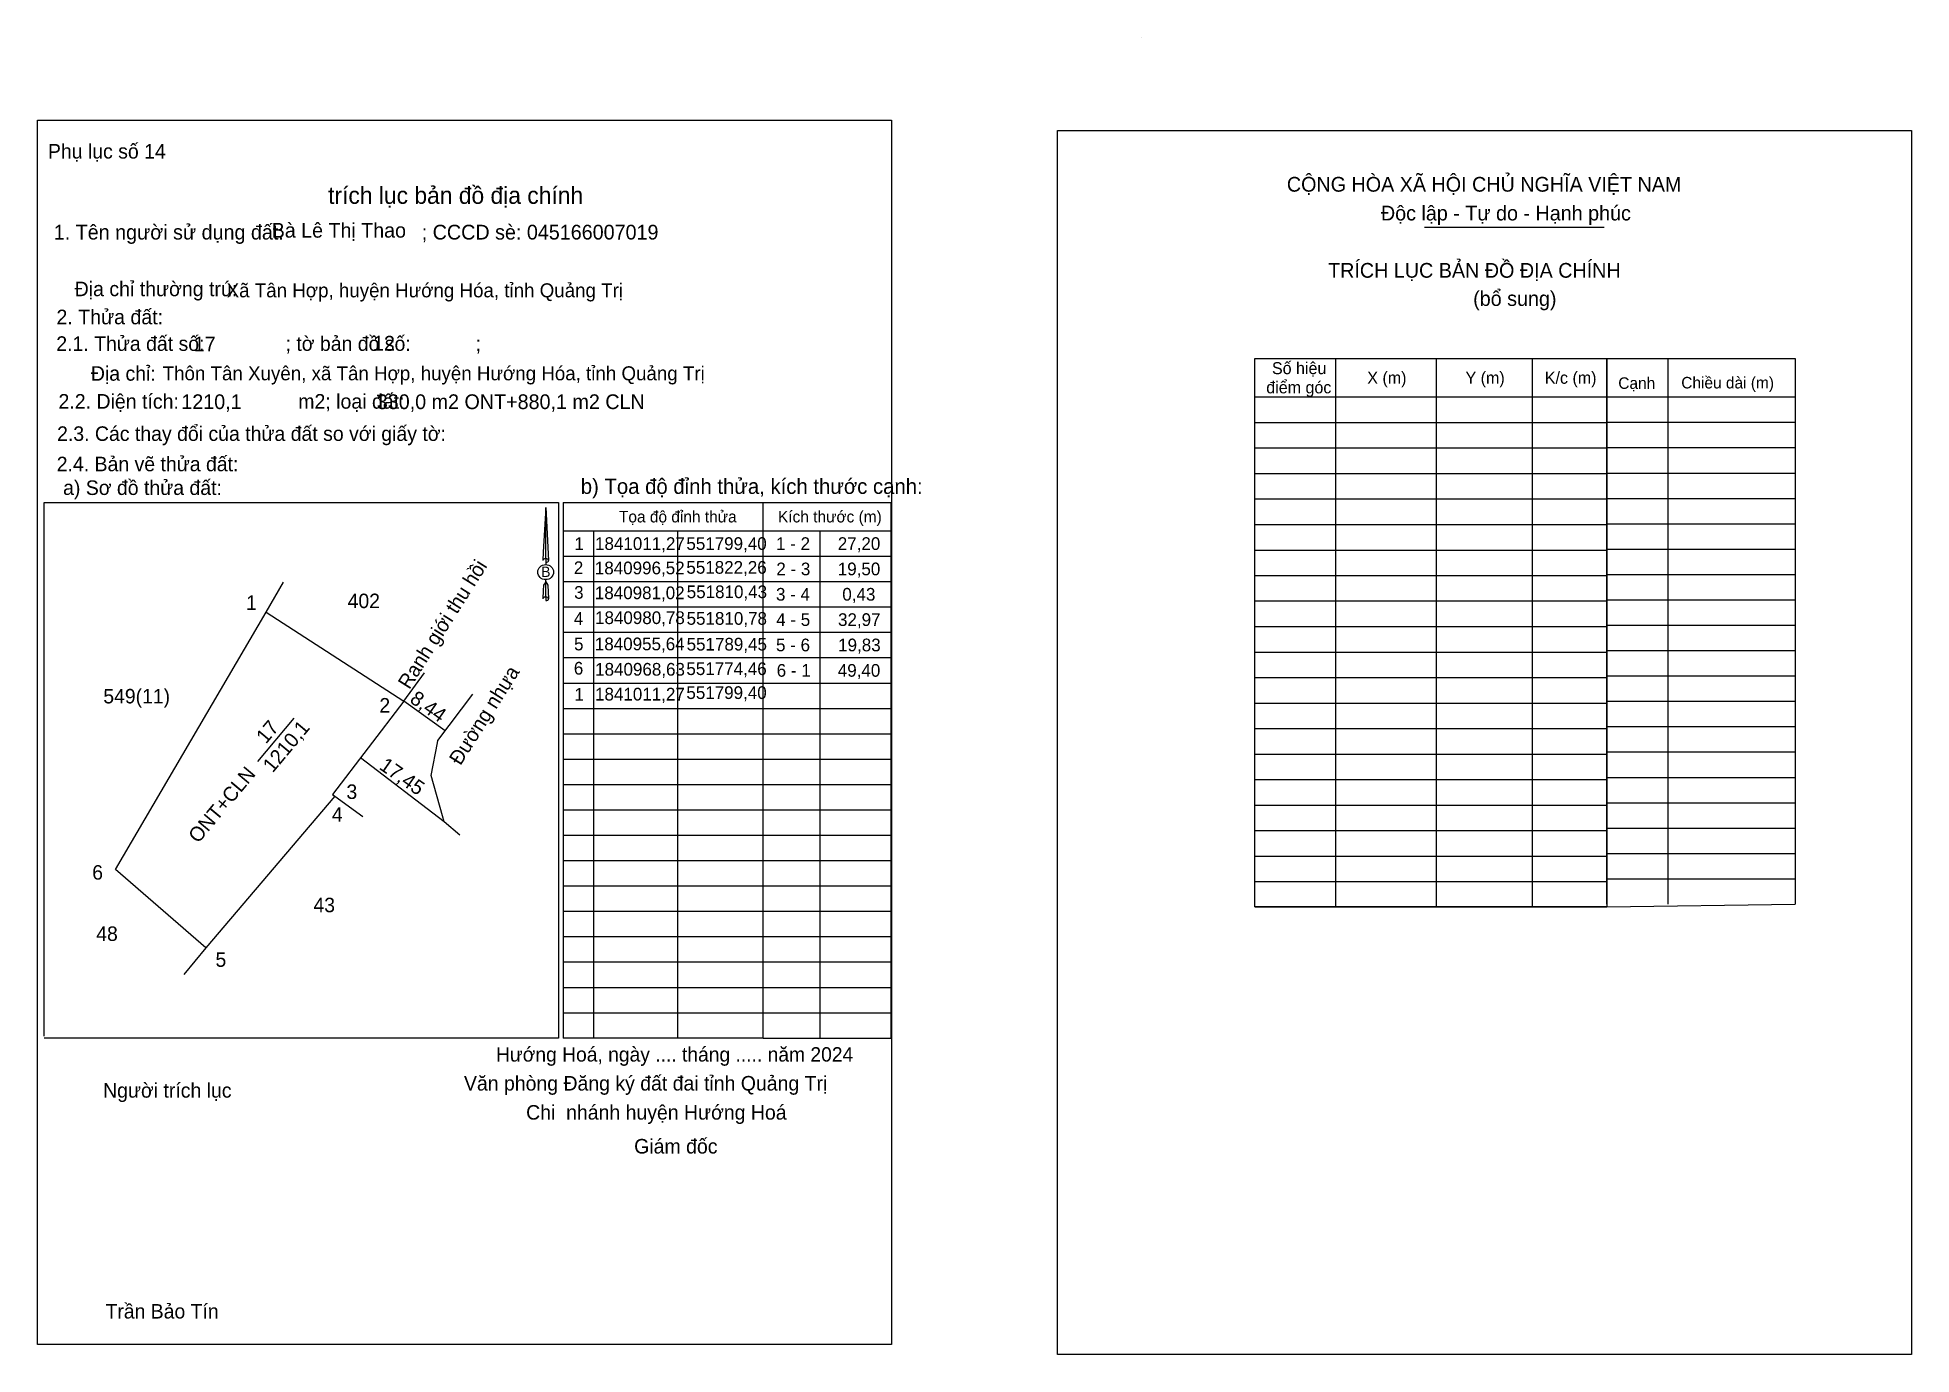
# Model space of a CAD drawing. Extents: x 551762 to 552072, y 1840888 to 1841106.
import ezdxf

# ---------------------------------------------------------------- set-up
doc = ezdxf.new("R2010")
doc.units = 0
for name, color, linetype in [('Level 1', 7, 'Continuous'), ('Level 10', 7, 'Continuous'), ('Level 13', 7, 'Continuous'), ('Level 23', 7, 'Continuous'), ('Level 27', 7, 'Continuous'), ('Level 3', 7, 'Continuous'), ('Level 36', 7, 'Continuous'), ('Level 40', 7, 'Continuous'), ('Level 42', 7, 'Continuous'), ('Level 52', 7, 'Continuous'), ('Level 53', 7, 'Continuous'), ('Level 6', 7, 'Continuous'), ('Level 63', 7, 'Continuous'), ('Level 9', 7, 'Continuous')]:
    doc.layers.add(name, color=color, linetype=linetype)

msp = doc.modelspace()

# ---------------------------------------------------------------- linework, layer by layer
at = {"layer": 'Level 1'}
for p, q in [((551944.42, 1841106.49), (551944.42, 1841106.49)), ((551991.32, 1841075.03), (552021.05, 1841075.03)), ((552031.6, 1841053.28), (552031.6, 1840962.88)), ((552021.51, 1841046.93), (552052.68, 1841046.93)), ((552021.51, 1841042.72), (552052.68, 1841042.72)), ((552021.51, 1841038.52), (552052.68, 1841038.52)), ((552021.51, 1841034.32), (552052.68, 1841034.32)), ((551881.74, 1840940.68), (551881.74, 1841029.42)), ((551881.74, 1841029.42), (551902.92, 1841029.42)), ((551902.92, 1841029.42), (551902.92, 1840940.68)), ((552021.51, 1841030.12), (552052.68, 1841030.12)), ((551848.76, 1841024.73), (551902.92, 1841024.73)), ((551891.16, 1841024.73), (551891.16, 1840940.68)), ((552021.51, 1841025.91), (552052.68, 1841025.91)), ((551848.65, 1841020.53), (551902.92, 1841020.53)), ((552021.51, 1841021.71), (552052.68, 1841021.71)), ((552021.51, 1841017.51), (552052.68, 1841017.51)), ((551848.65, 1841016.32), (551902.92, 1841016.32)), ((551848.65, 1841012.12), (551902.92, 1841012.12)), ((552021.51, 1841013.31), (552052.68, 1841013.31)), ((551848.65, 1841007.92), (551902.92, 1841007.92)), ((552021.51, 1841009.1), (552052.68, 1841009.1)), ((552021.51, 1841004.9), (552052.68, 1841004.9)), ((551848.65, 1841003.72), (551902.92, 1841003.72)), ((551848.65, 1840999.51), (551902.92, 1840999.51)), ((552021.51, 1841000.7), (552052.68, 1841000.7)), ((551848.65, 1840995.31), (551902.92, 1840995.31)), ((552021.51, 1840996.5), (552052.68, 1840996.5)), ((552021.51, 1840992.3), (552052.68, 1840992.3)), ((551848.65, 1840991.11), (551902.92, 1840991.11)), ((551848.65, 1840986.91), (551902.92, 1840986.91)), ((552021.51, 1840988.09), (552052.68, 1840988.09)), ((552021.51, 1840983.89), (552052.68, 1840983.89)), ((551848.65, 1840982.7), (551902.92, 1840982.7)), ((551848.65, 1840978.5), (551902.92, 1840978.5)), ((552021.51, 1840979.69), (552052.68, 1840979.69)), ((551848.65, 1840974.3), (551902.92, 1840974.3)), ((552021.51, 1840975.49), (552052.68, 1840975.49)), ((552021.51, 1840971.28), (552052.68, 1840971.28)), ((551848.65, 1840970.1), (551902.92, 1840970.1)), ((551848.65, 1840965.89), (551902.92, 1840965.89)), ((552021.51, 1840967.08), (552052.68, 1840967.08)), ((551848.65, 1840961.69), (551902.92, 1840961.69)), ((552021.51, 1840962.42), (552052.68, 1840962.88)), ((551848.65, 1840957.49), (551902.92, 1840957.49)), ((551848.65, 1840953.29), (551902.92, 1840953.29)), ((551848.65, 1840949.09), (551902.92, 1840949.09)), ((551848.65, 1840944.88), (551902.92, 1840944.88)), ((551881.74, 1840940.68), (551902.92, 1840940.68))]:
    msp.add_line(p, q, dxfattribs=at)
msp.add_lwpolyline([(552021.51, 1840962.88), (552021.51, 1841053.28), (552052.68, 1841053.28), (552052.68, 1840962.88)], dxfattribs=at)
at = {"layer": 'Level 10'}
for p, q in [((551829.1, 1840991.58), (551822.26, 1840996.53)), ((551828.94, 1840976.51), (551815.06, 1840987.1))]:
    msp.add_line(p, q, dxfattribs=at)
msp.add_lwpolyline([(551810.79, 1840980.79), (551789.45, 1840955.65), (551774.47, 1840968.64), (551799.41, 1841011.28), (551822.26, 1840996.53), (551810.44, 1840981.03)], close=True, dxfattribs=at)
at = {"layer": 'Level 13'}
for points in [[(551761.56, 1841092.77), (551903, 1841092.77), (551903, 1840889.92), (551761.56, 1840889.92)], [(551930.54, 1841091.09), (552071.98, 1841091.09), (552071.98, 1840888.24), (551930.54, 1840888.24)]]:
    msp.add_lwpolyline(points, close=True, dxfattribs=at)
at = {"layer": 'Level 23'}
msp.add_lwpolyline([(551831.52, 1840974.31), (551828.94, 1840976.51), (551828.66, 1840977.49), (551826.77, 1840984.17), (551827.81, 1840989.6), (551827.89, 1840989.97), (551833.67, 1840997.66)], dxfattribs=at)
at = {"layer": 'Level 27'}
for p, q in [((551799.41, 1841011.28), (551802.32, 1841016.25)), ((551822.26, 1840996.53), (551825.64, 1841001.19)), ((551810.79, 1840980.79), (551815.44, 1840977.4)), ((551789.45, 1840955.65), (551785.81, 1840951.2))]:
    msp.add_line(p, q, dxfattribs=at)
at = {"layer": 'Level 3'}
for p, q in [((551944.42, 1841106.49), (551944.42, 1841106.49)), ((551762.64, 1841029.42), (551847.85, 1841029.42)), ((551762.64, 1840941), (551762.64, 1841029.42)), ((551847.85, 1841029.42), (551847.85, 1840940.68)), ((551848.65, 1841029.42), (551848.65, 1840940.68)), ((551848.65, 1841029.42), (551881.74, 1841029.42)), ((551853.65, 1841024.73), (551853.65, 1840940.68)), ((551867.56, 1841024.73), (551867.56, 1840940.68)), ((551847.85, 1840940.68), (551762.64, 1840940.68)), ((551881.74, 1840940.68), (551848.65, 1840940.68))]:
    msp.add_line(p, q, dxfattribs=at)
at = {"layer": 'Level 40'}
for p, q in [((551845.74, 1841028.6), (551845.34, 1841021.2)), ((551845.74, 1841028.6), (551846.18, 1841019.83)), ((551845.74, 1841028.6), (551846.18, 1841019.83)), ((551845.74, 1841020.12), (551845.74, 1841028.6)), ((551845.74, 1841028.6), (551846.18, 1841019.83)), ((551845.34, 1841021.2), (551845.24, 1841019.83)), ((551845.74, 1841020.12), (551845.74, 1841019.8)), ((551845.74, 1841019.8), (551845.74, 1841019.54)), ((551845.74, 1841019.54), (551845.74, 1841019.21)), ((551845.74, 1841019.54), (551845.74, 1841019.21)), ((551845.74, 1841019.54), (551845.74, 1841019.21)), ((551846.18, 1841019.83), (551846.18, 1841019.83)), ((551845.34, 1841014.87), (551845.24, 1841013.49)), ((551845.36, 1841015.76), (551845.34, 1841014.87)), ((551845.74, 1841016.26), (551845.36, 1841015.76)), ((551845.74, 1841016.26), (551845.74, 1841016.65)), ((551845.74, 1841016.26), (551845.74, 1841016.65)), ((551845.74, 1841016.26), (551845.74, 1841016.65)), ((551845.74, 1841016.26), (551846.09, 1841015.76)), ((551845.74, 1841016.26), (551846.09, 1841015.76)), ((551845.74, 1841016.26), (551846.09, 1841015.76)), ((551845.74, 1841013.78), (551845.74, 1841016.26)), ((551846.09, 1841015.76), (551846.18, 1841013.49)), ((551846.09, 1841015.76), (551846.18, 1841013.49)), ((551846.09, 1841015.76), (551846.18, 1841013.49)), ((551845.74, 1841013.78), (551845.74, 1841013.43)), ((551845.74, 1841013.43), (551845.74, 1841013.19)), ((551846.18, 1841013.49), (551846.18, 1841013.49))]:
    msp.add_line(p, q, dxfattribs=at)
for centre, start_param, end_param in [((551845.74, 1841019.82), 1.570796, 3.074452), ((551845.74, 1841019.82), 0.067141, 1.570796), ((551845.74, 1841019.82), 4.712389, 6.283185), ((551845.74, 1841013.46), 2.491069, 3.074278), ((551845.74, 1841013.46), 1.570796, 2.491069), ((551845.74, 1841013.46), 0.067141, 1.570796), ((551845.74, 1841013.46), 4.712389, 6.283185)]:
    msp.add_ellipse(centre, major_axis=(0.479, 0), ratio=0.614131, start_param=start_param, end_param=end_param, dxfattribs=at)
msp.add_ellipse((551845.74, 1841017.9), major_axis=(1.31, 0), ratio=0.952727, dxfattribs=at)
at = {"layer": 'Level 53'}
for p, q in [((551761.55, 1841092.77), (551761.55, 1841092.77)), ((551903, 1840889.92), (551903, 1840889.92))]:
    msp.add_line(p, q, dxfattribs=at)
at = {"layer": 'Level 63'}
for p, q in [((551976.54, 1841053.28), (551976.54, 1840962.42)), ((551993.22, 1841053.28), (551993.22, 1840962.42)), ((552009.12, 1841053.28), (552009.12, 1840962.42)), ((551963.18, 1841046.93), (552021.51, 1841046.93)), ((551963.18, 1841042.7), (552021.51, 1841042.7)), ((551963.18, 1841038.47), (552021.51, 1841038.47)), ((551963.18, 1841034.24), (552021.51, 1841034.24)), ((551963.18, 1841030.02), (552021.51, 1841030.02)), ((551963.18, 1841025.79), (552021.51, 1841025.79)), ((551963.18, 1841021.56), (552021.51, 1841021.56)), ((551963.18, 1841017.33), (552021.51, 1841017.33)), ((551963.18, 1841013.11), (552021.51, 1841013.11)), ((551963.18, 1841008.88), (552021.51, 1841008.88)), ((551963.18, 1841004.65), (552021.51, 1841004.65)), ((551963.18, 1841000.42), (552021.51, 1841000.42)), ((551963.18, 1840996.19), (552021.51, 1840996.19)), ((551963.18, 1840991.97), (552021.51, 1840991.97)), ((551963.18, 1840987.74), (552021.51, 1840987.74)), ((551963.18, 1840983.51), (552021.51, 1840983.51)), ((551963.18, 1840979.28), (552021.51, 1840979.28)), ((551963.18, 1840975.06), (552021.51, 1840975.06)), ((551963.18, 1840970.83), (552021.51, 1840970.83)), ((551963.18, 1840966.62), (552021.51, 1840966.62)), ((551963.18, 1840962.42), (552021.51, 1840962.42))]:
    msp.add_line(p, q, dxfattribs=at)
msp.add_lwpolyline([(551963.18, 1841053.28), (552021.51, 1841053.28), (552021.51, 1840962.42), (551963.18, 1840962.42)], close=True, dxfattribs=at)
at = {"layer": 'Level 9'}
msp.add_line((551798.08, 1840986.54), (551804.07, 1840993.69), dxfattribs=at)

# ---------------------------------------------------------------- texts
at = {"layer": 'Level 1'}
for s, height, p in [('Phụ lục số 14', 2.4095, (551763.28, 1841086.43)), ('CỘNG HÒA XÃ HỘI CHỦ NGHĨA VIỆT NAM', 2.4431, (551968.51, 1841080.94)), ('Độc lập - Tự do - Hạnh phúc', 2.4431, (551984.09, 1841076.17)), ('1. Tên người sử dụng đất:', 2.4424, (551764.25, 1841073.01)), ('Bà Lê Thị Thao', 2.4317, (551800.36, 1841073.32)), ('; CCCD sè: 045166007019', 2.4424, (551825.2, 1841073.01)), ('TRÍCH LỤC BẢN ĐỒ ĐỊA CHÍNH', 2.4431, (551975.34, 1841066.68)), ('Địa chỉ thường trú:', 2.4179, (551767.71, 1841063.62)), ('(bổ sung)', 2.443, (551999.37, 1841062.01)), ('2. Thửa đất:', 2.4231, (551764.7, 1841058.96)), ('2.1. Thửa đất số:               ; tờ bản đồ số:            ;', 2.4095, (551764.67, 1841054.56)), ('Địa chỉ:', 2.41, (551770.4, 1841049.61)), ('Cạnh', 1.914, (552023.41, 1841048.26)), ('Chiều dài (m)', 1.9137, (552033.84, 1841048.33)), ('2.2. Diện tích:                      m2; loại đất:                                    ', 2.4179, (551765.03, 1841044.98)), ('2.3. Các thay đổi của thửa đất so với giấy tờ:', 2.4095, (551764.8, 1841039.64)), ('2.4. Bản vẽ thửa đất: ', 2.4095, (551764.74, 1841034.61)), ('a) Sơ đồ thửa đất: ', 2.4095, (551765.8, 1841030.68)), ('Tọa độ đỉnh thửa', 1.9137, (551857.87, 1841026.13)), ('Kích thước (m)', 1.9137, (551884.22, 1841026.13)), ('Hướng Hoá, ngày .... tháng ..... năm 2024', 2.3847, (551837.5, 1840936.79)), ('Người trích lục', 2.4095, (551772.42, 1840930.81)), ('Văn phòng Đăng ký đất đai tỉnh Quảng Trị', 2.4095, (551832.2, 1840931.99)), (' Chi  nhánh huyện Hướng Hoá', 2.4095, (551841.6, 1840927.17)), (' Giám đốc', 2.414, (551859.49, 1840921.55)), ('Trần Bảo Tín', 2.3995, (551772.83, 1840894.21))]:
    msp.add_text(s, height=height, dxfattribs=at).set_placement(p)
at = {"layer": 'Level 10'}
msp.add_text('b) Tọa độ đỉnh thửa, kích thước cạnh:', height=2.5153, dxfattribs=at).set_placement((551851.55, 1841030.86))
at = {"layer": 'Level 13'}
for s, p in [('17', (551799.4, 1840989.31)), ('1210,1', (551800.51, 1840984.52)), ('ONT+CLN', (551788.17, 1840972.83))]:
    msp.add_text(s, height=2.398, rotation=50.0611, dxfattribs=at).set_placement(p)
at = {"layer": 'Level 36'}
for s, height, p in [('Ranh giới thu hồi', 2.3977, (551823.14, 1840998.33)), ('Đường nhựa', 2.398, (551831.61, 1840985.73))]:
    msp.add_text(s, height=height, rotation=57.722, dxfattribs=at).set_placement(p)
for s, p in [('402', (551812.93, 1841011.93)), ('549(11)', (551772.46, 1840996.14)), ('43', (551807.27, 1840961.54)), ('48', (551771.29, 1840956.78))]:
    msp.add_text(s, height=2.398, dxfattribs=at).set_placement(p)
at = {"layer": 'Level 40'}
msp.add_text('B', height=1.71, dxfattribs=at).set_placement((551845, 1841017.09))
at = {"layer": 'Level 42'}
msp.add_text(' trích lục bản đồ địa chính', height=2.8269, dxfattribs=at).set_placement((551808.65, 1841078.92))
at = {"layer": 'Level 52'}
for s, height, p in [('1', 2.1, (551850.51, 1841021.57)), ('1841011,27', 2.105, (551853.91, 1841021.57)), ('551799,40', 2.105, (551869.04, 1841021.57)), ('1 - 2', 2.105, (551883.89, 1841021.57)), ('27,20', 2.105, (551894.12, 1841021.57)), ('2', 2.1, (551850.4, 1841017.58)), ('1840996,52', 2.105, (551853.88, 1841017.53)), ('551822,26', 2.105, (551869.04, 1841017.63)), ('2 - 3', 2.105, (551883.94, 1841017.37)), ('19,50', 2.105, (551894.12, 1841017.37)), ('3', 2.1, (551850.45, 1841013.48)), ('1840981,02', 2.105, (551853.88, 1841013.41)), ('551810,43', 2.105, (551869.1, 1841013.58)), ('3 - 4', 2.105, (551883.88, 1841013.17)), ('0,43', 2.105, (551894.87, 1841013.17)), ('4', 2.1, (551850.4, 1841009.16)), ('1840980,78', 2.105, (551853.91, 1841009.29)), ('551810,78', 2.105, (551869.08, 1841009.17)), ('4 - 5', 2.105, (551883.92, 1841008.97)), ('32,97', 2.105, (551894.16, 1841008.97)), ('5', 2.1, (551850.44, 1841004.93)), ('1840955,64', 2.105, (551853.88, 1841004.94)), ('551789,45', 2.105, (551869.08, 1841004.9)), ('5 - 6', 2.105, (551883.89, 1841004.77)), ('19,83', 2.105, (551894.18, 1841004.77)), ('6', 2.1, (551850.4, 1841000.92)), ('1840968,63', 2.105, (551853.93, 1841000.74)), ('551774,46', 2.105, (551869.04, 1841000.84)), ('6 - 1', 2.105, (551884, 1841000.56)), ('49,40', 2.105, (551894.12, 1841000.56)), ('1', 2.1, (551850.51, 1840996.6)), ('1841011,27', 2.105, (551853.91, 1840996.62)), ('551799,40', 2.105, (551869.04, 1840996.87))]:
    msp.add_text(s, height=height, dxfattribs=at).set_placement(p)
at = {"layer": 'Level 6'}
for s, height, p in [('Xã Tân Hợp, huyện Hướng Hóa, tỉnh Quảng Trị', 2.3203, (551792.89, 1841063.43)), ('17', 2.442, (551787.44, 1841054.48)), ('12', 2.442, (551817.13, 1841054.61)), ('Thôn Tân Xuyên, xã Tân Hợp, huyện Hướng Hóa, tỉnh Quảng Trị', 2.3203, (551782.29, 1841049.68)), ('1210,1', 2.442, (551785.38, 1841044.91)), ('330,0 m2 ONT+880,1 m2 CLN', 2.4424, (551817.76, 1841044.91)), ('.', 1.97, (551819.41, 1841039.72))]:
    msp.add_text(s, height=height, dxfattribs=at).set_placement(p)
at = {"layer": 'Level 63'}
for s, p in [('Số hiệu', (551966.04, 1841050.7)), ('X (m)', (551981.83, 1841049.11)), ('Y (m)', (551998.1, 1841049.11)), ('K/c (m)', (552011.24, 1841049.11)), ('điểm góc', (551965.1, 1841047.52))]:
    msp.add_text(s, height=1.987, dxfattribs=at).set_placement(p)
at = {"layer": 'Level 9'}
for s, p in [('1', (551796.09, 1841011.63)), ('2', (551818.19, 1840994.63)), ('3', (551812.73, 1840980.31)), ('4', (551810.32, 1840976.54)), ('6', (551770.62, 1840966.94)), ('5', (551791.04, 1840952.49))]:
    msp.add_text(s, height=2.4, dxfattribs=at).set_placement(p)
for s, p in [('8,44', (551823.06, 1840996.44)), ('17,45', (551818, 1840985.37))]:
    msp.add_text(s, height=2.398, rotation=325.0807, dxfattribs=at).set_placement(p)

doc.saveas('drawing.dxf')
